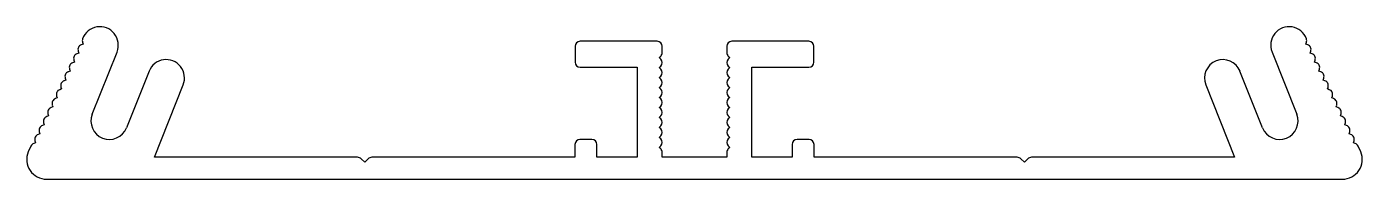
# Model space of a CAD drawing. Extents: x 1.2 to 68.3, y 0.9 to 8.5.
import ezdxf

# ---------------------------------------------------------------- set-up
doc = ezdxf.new("R2010")
doc.units = 0
doc.layers.get('0').update_dxf_attribs({"linetype": 'CONTINUOUS'})

msp = doc.modelspace()

# ---------------------------------------------------------------- linework, layer by layer
for p, q in [((3.997, 7.63), (3.899, 7.596)), ((3.963, 7.727), (3.997, 7.63)), ((28.706, 7.522), (28.706, 6.722)), ((32.831, 7.772), (28.956, 7.772)), ((33.081, 7.202), (33.081, 7.522)), ((36.331, 7.522), (36.331, 7.202)), ((40.456, 7.772), (36.581, 7.772)), ((40.706, 6.722), (40.706, 7.522)), ((65.415, 7.63), (65.449, 7.727)), ((65.513, 7.596), (65.415, 7.63)), ((3.562, 6.73), (3.464, 6.696)), ((3.528, 6.828), (3.562, 6.73)), ((3.779, 7.18), (3.682, 7.146)), ((3.745, 7.278), (3.779, 7.18)), ((4.449, 4.117), (5.692, 7.234)), ((32.934, 6.952), (33.008, 7.025)), ((33.008, 6.878), (32.934, 6.952)), ((36.404, 7.025), (36.477, 6.952)), ((36.477, 6.952), (36.404, 6.878)), ((63.72, 7.234), (64.962, 4.117)), ((65.632, 7.18), (65.666, 7.278)), ((65.73, 7.146), (65.632, 7.18)), ((65.85, 6.73), (65.884, 6.828)), ((65.948, 6.696), (65.85, 6.73)), ((3.344, 6.28), (3.247, 6.246)), ((3.31, 6.377), (3.344, 6.28)), ((7.3, 6.271), (6.168, 3.432)), ((28.956, 6.472), (31.831, 6.472)), ((31.831, 6.472), (31.831, 1.952)), ((32.934, 6.452), (33.008, 6.525)), ((33.008, 6.378), (32.934, 6.452)), ((36.404, 6.525), (36.477, 6.452)), ((36.477, 6.452), (36.404, 6.378)), ((37.581, 1.952), (37.581, 6.472)), ((37.581, 6.472), (40.456, 6.472)), ((63.244, 3.432), (62.112, 6.271)), ((66.067, 6.28), (66.101, 6.377)), ((66.165, 6.246), (66.067, 6.28)), ((2.91, 5.379), (2.812, 5.345)), ((2.875, 5.477), (2.91, 5.379)), ((3.127, 5.829), (3.029, 5.795)), ((3.093, 5.927), (3.127, 5.829)), ((7.569, 1.952), (9.018, 5.586)), ((32.934, 5.952), (33.008, 6.025)), ((33.008, 5.878), (32.934, 5.952)), ((32.934, 5.452), (33.008, 5.525)), ((33.008, 5.378), (32.934, 5.452)), ((36.404, 6.025), (36.477, 5.952)), ((36.477, 5.952), (36.404, 5.878)), ((36.404, 5.525), (36.477, 5.452)), ((36.477, 5.452), (36.404, 5.378)), ((60.394, 5.586), (61.842, 1.952)), ((66.285, 5.829), (66.319, 5.927)), ((66.382, 5.795), (66.285, 5.829)), ((66.502, 5.379), (66.536, 5.477)), ((66.6, 5.345), (66.502, 5.379)), ((2.692, 4.929), (2.594, 4.895)), ((2.658, 5.027), (2.692, 4.929)), ((32.934, 4.952), (33.008, 5.025)), ((33.008, 4.878), (32.934, 4.952)), ((36.404, 5.025), (36.477, 4.952)), ((36.477, 4.952), (36.404, 4.878)), ((66.72, 4.929), (66.754, 5.027)), ((66.817, 4.895), (66.72, 4.929)), ((2.257, 4.028), (2.159, 3.994)), ((2.223, 4.126), (2.257, 4.028)), ((2.475, 4.479), (2.377, 4.445)), ((2.441, 4.576), (2.475, 4.479)), ((32.934, 4.452), (33.008, 4.525)), ((33.008, 4.378), (32.934, 4.452)), ((36.404, 4.525), (36.477, 4.452)), ((36.477, 4.452), (36.404, 4.378)), ((66.937, 4.479), (66.971, 4.576)), ((67.035, 4.445), (66.937, 4.479)), ((67.154, 4.028), (67.189, 4.126)), ((67.252, 3.994), (67.154, 4.028)), ((2.04, 3.578), (1.942, 3.544)), ((2.006, 3.676), (2.04, 3.578)), ((32.934, 3.952), (33.008, 4.025)), ((33.008, 3.878), (32.934, 3.952)), ((32.934, 3.452), (33.008, 3.525)), ((33.008, 3.378), (32.934, 3.452)), ((36.404, 4.025), (36.477, 3.952)), ((36.477, 3.952), (36.404, 3.878)), ((36.404, 3.525), (36.477, 3.452)), ((36.477, 3.452), (36.404, 3.378)), ((67.372, 3.578), (67.406, 3.676)), ((67.47, 3.544), (67.372, 3.578)), ((1.571, 2.775), (1.605, 2.678)), ((1.822, 3.128), (1.725, 3.094)), ((1.788, 3.226), (1.822, 3.128)), ((29.551, 2.852), (28.951, 2.852)), ((32.934, 2.952), (33.008, 3.025)), ((33.008, 2.878), (32.934, 2.952)), ((36.404, 3.025), (36.477, 2.952)), ((36.477, 2.952), (36.404, 2.878)), ((40.461, 2.852), (39.861, 2.852)), ((67.589, 3.128), (67.623, 3.226)), ((67.687, 3.094), (67.589, 3.128)), ((67.807, 2.678), (67.841, 2.775)), ((1.37, 2.518), (1.227, 2.222)), ((1.605, 2.678), (1.513, 2.645)), ((28.701, 2.602), (28.701, 1.952)), ((29.801, 1.952), (29.801, 2.602)), ((32.934, 2.452), (33.008, 2.525)), ((33.008, 2.378), (32.934, 2.452)), ((33.081, 1.952), (33.081, 2.202)), ((36.331, 2.202), (36.331, 1.952)), ((36.404, 2.525), (36.477, 2.452)), ((36.477, 2.452), (36.404, 2.378)), ((39.611, 2.602), (39.611, 1.952)), ((40.711, 1.952), (40.711, 2.602)), ((67.899, 2.645), (67.807, 2.678)), ((68.185, 2.222), (68.042, 2.518)), ((17.782, 1.952), (7.569, 1.952)), ((18.135, 1.702), (17.958, 1.878)), ((18.312, 1.878), (18.135, 1.702)), ((28.701, 1.952), (18.489, 1.952)), ((31.831, 1.952), (29.801, 1.952)), ((34.706, 1.952), (33.081, 1.952)), ((36.331, 1.952), (34.706, 1.952)), ((39.611, 1.952), (37.581, 1.952)), ((50.923, 1.952), (40.711, 1.952)), ((51.277, 1.702), (51.1, 1.878)), ((51.453, 1.878), (51.277, 1.702)), ((61.842, 1.952), (51.63, 1.952)), ((2.156, 0.852), (34.706, 0.852)), ((34.706, 0.852), (67.256, 0.852))]:
    msp.add_line(p, q)
for centre, radius, start, end in [((4.833, 7.577), 0.925, 338.26319, 159.84502), ((64.579, 7.577), 0.925, 20.15498, 201.73681), ((3.981, 7.36), 0.25, 109.22241, 199.22241), ((4.199, 7.809), 0.25, 159.84502, 199.22241), ((28.956, 7.522), 0.25, 90, 180), ((32.831, 7.522), 0.25, 0, 90), ((36.581, 7.522), 0.25, 90, 180), ((40.456, 7.522), 0.25, 0, 90), ((65.213, 7.809), 0.25, 340.77759, 20.15498), ((65.43, 7.36), 0.25, 340.77759, 70.77759), ((3.764, 6.91), 0.25, 109.22241, 199.22241), ((8.159, 5.928), 0.925, 338.26319, 158.26319), ((28.956, 6.722), 0.25, 180, 270), ((32.831, 7.202), 0.25, 315, 360), ((32.831, 6.702), 0.25, 315, 45), ((36.581, 7.202), 0.25, 180, 225), ((36.581, 6.702), 0.25, 135, 225), ((40.456, 6.722), 0.25, 270, 0), ((61.253, 5.928), 0.925, 21.73681, 201.73681), ((65.648, 6.91), 0.25, 340.77759, 70.77759), ((3.329, 6.009), 0.25, 109.22241, 199.22241), ((3.546, 6.46), 0.25, 109.22241, 199.22241), ((32.831, 6.202), 0.25, 315, 45), ((36.581, 6.202), 0.25, 135, 225), ((65.865, 6.46), 0.25, 340.77759, 70.77759), ((66.083, 6.009), 0.25, 340.77759, 70.77759), ((3.112, 5.559), 0.25, 109.22241, 199.22241), ((32.831, 5.702), 0.25, 315, 45), ((32.831, 5.202), 0.25, 315, 45), ((36.581, 5.702), 0.25, 135, 225), ((36.581, 5.202), 0.25, 135, 225), ((66.3, 5.559), 0.25, 340.77759, 70.77759), ((2.677, 4.659), 0.25, 109.22241, 199.22241), ((2.894, 5.109), 0.25, 109.22241, 199.22241), ((32.831, 4.702), 0.25, 315, 45), ((36.581, 4.702), 0.25, 135, 225), ((66.518, 5.109), 0.25, 340.77759, 70.77759), ((66.735, 4.659), 0.25, 340.77759, 70.77759), ((2.459, 4.209), 0.25, 109.22241, 199.22241), ((5.309, 3.774), 0.925, 158.26319, 338.26319), ((32.831, 4.202), 0.25, 315, 45), ((36.581, 4.202), 0.25, 135, 225), ((64.103, 3.774), 0.925, 201.73681, 21.73681), ((66.953, 4.209), 0.25, 340.77759, 70.77759), ((2.024, 3.308), 0.25, 109.22241, 199.22241), ((2.242, 3.758), 0.25, 109.22241, 199.22241), ((32.831, 3.702), 0.25, 315, 45), ((32.831, 3.202), 0.25, 315, 45), ((36.581, 3.702), 0.25, 135, 225), ((36.581, 3.202), 0.25, 135, 225), ((67.17, 3.758), 0.25, 340.77759, 70.77759), ((67.387, 3.308), 0.25, 340.77759, 70.77759), ((1.807, 2.858), 0.25, 109.22241, 199.22241), ((28.951, 2.602), 0.25, 90, 180), ((29.551, 2.602), 0.25, 0, 90), ((32.831, 2.702), 0.25, 315, 45), ((36.581, 2.702), 0.25, 135, 225), ((39.861, 2.602), 0.25, 90, 180), ((40.461, 2.602), 0.25, 0, 90), ((67.605, 2.858), 0.25, 340.77759, 70.77759), ((2.156, 1.852), 1, 158.26319, 270), ((1.595, 2.409), 0.25, 109.22241, 154.26081), ((32.831, 2.202), 0.25, 0, 45), ((36.581, 2.202), 0.25, 135, 180), ((67.256, 1.852), 1, 270, 21.73681), ((67.817, 2.409), 0.25, 25.73919, 70.77759), ((17.782, 1.702), 0.25, 45, 90), ((18.489, 1.702), 0.25, 90, 135), ((50.923, 1.702), 0.25, 45, 90), ((51.63, 1.702), 0.25, 90, 135)]:
    msp.add_arc(centre, radius, start, end)

doc.saveas('drawing.dxf')
